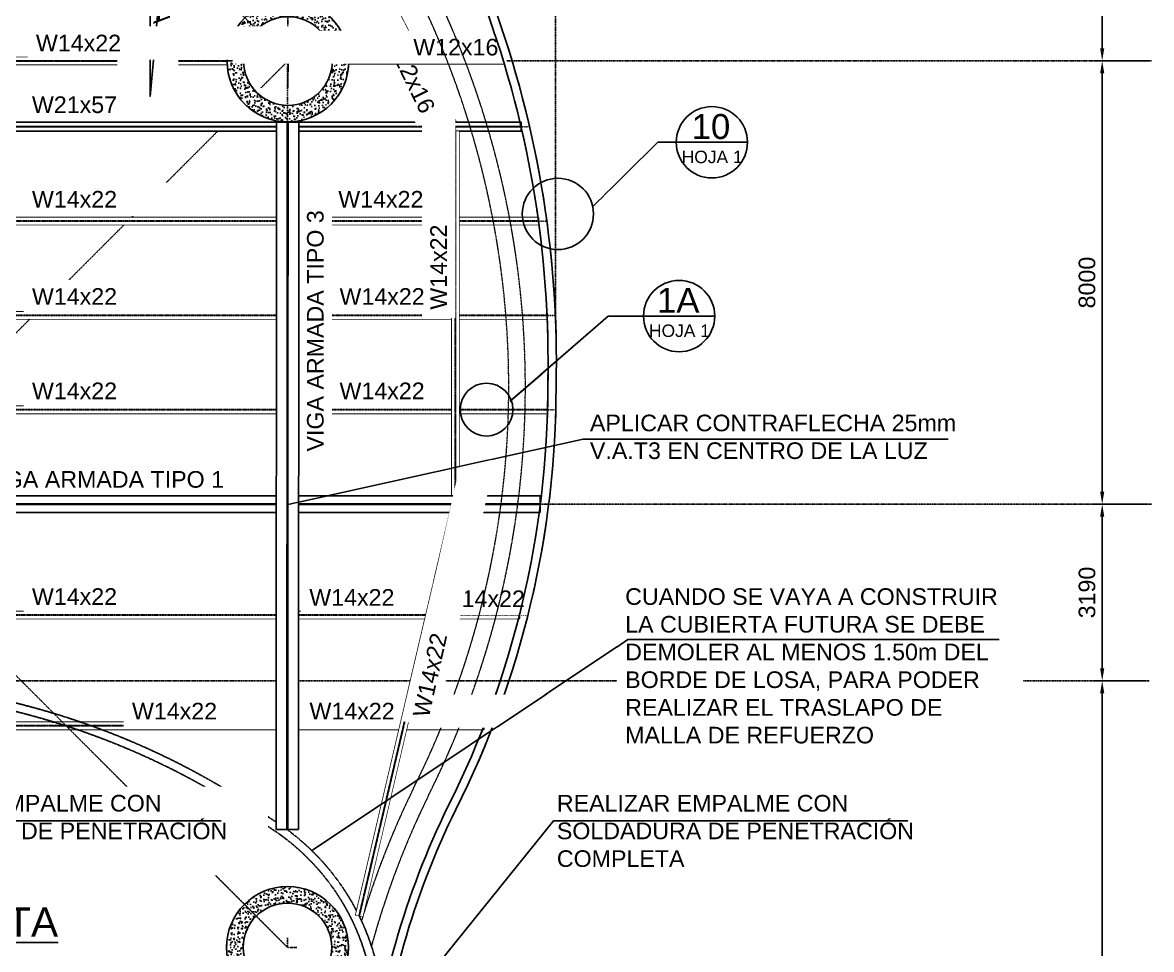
# Model space of a CAD drawing. Header units: millimetres. Extents: x 59135 to 3708801, y -250967 to 196121.
# Drawn here: x 3574813 to 3595199, y -9423 to 7307 of the extents above; entities that cross this region are included whole.
import ezdxf
from ezdxf.enums import TextEntityAlignment as Align

# ---------------------------------------------------------------- set-up
doc = ezdxf.new("R2010")
doc.units = ezdxf.units.MM
doc.header["$LTSCALE"] = 5
doc.set_wipeout_variables(frame=1)
doc.header["$PDMODE"] = 3
for name, pattern in [('ACAD_ISO10W100', [18, 12, -3, 0, -3]), ('CENTER', [2, 1.25, -0.25, 0.25, -0.25]), ('DASHDOT', [1, 0.5, -0.25, 0, -0.25]), ('HIDDEN', [0.375, 0.25, -0.125])]:
    doc.linetypes.add(name, pattern=pattern)
doc.layers.get('Defpoints').update_dxf_attribs({"color": 251})
for name, color, linetype in [('A-ejes', 251, 'ACAD_ISO10W100'), ('EE-5', 7, 'Continuous'), ('EE-ACHURADOS', 9, 'Continuous'), ('EE-CARPETA 51', 250, 'HIDDEN'), ('EE-CENTROS', 8, 'CENTER'), ('EE-COLUMNAS CONCRETO', 11, 'Continuous'), ('EE-COTAS', 1, 'Continuous'), ('EE-DETALLES', 1, 'Continuous'), ('EE-EJES', 8, 'DASHDOT'), ('EE-OCULTAS', 252, 'HIDDEN'), ('EE-TEXTO 1', 4, 'Continuous'), ('EE-TEXTO 2', 2, 'Continuous'), ('EE-V ARMADA TIPO 1', 95, 'Continuous'), ('EE-V ARMADA TIPO 3', 41, 'Continuous'), ('EE-V ARMADA TIPO 4', 130, 'Continuous'), ('EE-W12x16', 150, 'Continuous'), ('EE-W14x22', 30, 'Continuous'), ('EE-W21x57', 190, 'Continuous'), ('EST-CAMBIO SECCION VIGAS', 240, 'HIDDEN')]:
    doc.layers.add(name, color=color, linetype=linetype)
doc.styles.add('ARIAL EE', font='arial.ttf')
doc.dimstyles.new('EE 1_STANDAR', dxfattribs={"dimtxt": 2, "dimasz": 1.5, "dimexe": 1, "dimexo": 0.5, "dimgap": 0.8, "dimtad": 1, "dimdec": 0, "dimdsep": 46, "dimtxsty": 'ARIAL EE', "dimcen": 0.09, "dimclrd": 256, "dimclre": 256, "dimclrt": 2, "dimadec": 0, "dimazin": 0, "dimtfac": 1, "dimtdec": 0, "dimtofl": 0, "dimtmove": 1, "dimatfit": 2, "dimfxl": 1, "dimtolj": 1, "dimlwd": -1, "dimlwe": -1, "dimarcsym": 1})

# ---------------------------------------------------------------- blocks, each defined once
blk = doc.blocks.new('*D586')
at = {"layer": 'Defpoints', "color": 0, "transparency": 16777216}
for p in [(3594310, -4576), (3595160, -4576), (3595199, -22514)]:
    blk.add_point(p, dxfattribs=at)
at = {"layer": 'EE-COTAS', "transparency": 16777216}
for p, q in [((3595085, -4576), (3594160, -4576)), ((3594310, -22289), (3594310, -4801)), ((3595124, -22514), (3594160, -22514))]:
    blk.add_line(p, q, dxfattribs=at)
for points in [[(3594273, -4801), (3594348, -4801), (3594310, -4576)], [(3594273, -22289), (3594348, -22289), (3594310, -22514)]]:
    blk.add_solid(points, dxfattribs=at)
at = {"layer": 'EE-COTAS', "color": 2, "transparency": 16777216, "insert": (3594037, -13545), "char_height": 300, "attachment_point": 5, "rotation": 90, "style": 'ARIAL EE', "bg_fill": 3, "box_fill_scale": 1.1, "bg_fill_color": 256, "bg_fill_true_color": 13158600, "bg_fill_transparency": 0}
blk.add_mtext('\\A1;17938', dxfattribs=at)
blk = doc.blocks.new('*U122')
blk.add_lwpolyline([(-64, 5486), (63, 5486), (63, -8317), (-64, -8317)], close=True)
blk.add_wipeout([(-64, 5486), (63, 5486), (63, -8317), (-64, -8317)])
at = {"layer": 'EE-OCULTAS'}
for p, q in [((-3, -8317), (-3, 5486)), ((3, -8317), (3, 5486))]:
    blk.add_line(p, q, dxfattribs=at)
blk = doc.blocks.new('*U153')
blk.add_wipeout([(-50, 2517), (50, 2517), (50, -153), (-50, -153)])
blk.add_lwpolyline([(-50, 2517), (50, 2517), (50, -153), (-50, -153)], close=True)
blk.add_wipeout([(-50, 2517), (50, 2517), (50, -153), (-50, -153)])
at = {"layer": 'EE-OCULTAS'}
for p, q in [((-3, 2517), (-3, -153)), ((3, 2517), (3, -153))]:
    blk.add_line(p, q, dxfattribs=at)
blk = doc.blocks.new('*U245')
blk.add_wipeout([(-83, 16856), (83, 16856), (83, -7565), (-83, -7565)]).dxf.layer = 'EE-W21x57'
at = {"layer": 'EE-CENTROS'}
for points in [[(-5, -7565), (-5, 16856)], [(5, -7565), (5, 16856)]]:
    blk.add_lwpolyline(points, dxfattribs=at)
at = {"layer": 'EE-W21x57'}
blk.add_lwpolyline([(-83, 16856), (83, 16856), (83, -7565), (-83, -7565)], close=True, dxfattribs=at)
blk = doc.blocks.new('*U246')
blk.add_lwpolyline([(-64, 5486), (63, 5486), (63, -19569), (-64, -19569)], close=True)
blk.add_wipeout([(-64, 5486), (63, 5486), (63, -19569), (-64, -19569)])
at = {"layer": 'EE-OCULTAS'}
for p, q in [((-3, -19569), (-3, 5486)), ((3, -19569), (3, 5486))]:
    blk.add_line(p, q, dxfattribs=at)
blk = doc.blocks.new('*U247')
blk.add_lwpolyline([(-64, 5639), (63, 5639), (63, -19724), (-64, -19724)], close=True)
blk.add_wipeout([(-64, 5639), (63, 5639), (63, -19724), (-64, -19724)])
at = {"layer": 'EE-OCULTAS'}
for p, q in [((-3, -19724), (-3, 5639)), ((3, -19724), (3, 5639))]:
    blk.add_line(p, q, dxfattribs=at)
blk = doc.blocks.new('*U249')
blk.add_lwpolyline([(-64, 5139), (63, 5139), (63, -19225), (-64, -19225)], close=True)
blk.add_wipeout([(-64, 5139), (63, 5139), (63, -19225), (-64, -19225)])
at = {"layer": 'EE-OCULTAS'}
for p, q in [((-3, -19225), (-3, 5139)), ((3, -19225), (3, 5139))]:
    blk.add_line(p, q, dxfattribs=at)
blk = doc.blocks.new('COLUMNA CONCRETO')
at = {"layer": 'EE-ACHURADOS'}
h = blk.add_hatch(dxfattribs=at)
h.set_pattern_fill('AR-CONC', color=256)
h.set_pattern_definition([(50, (-2321747.4, -250169.48), (182.184669, -15.939086), [19.05, -209.55]), (355, (-2321747.4, -250169.48), (-35.243421, 191.056845), [15.24, -167.640584]), (100.451445, (-2321732.22, -250170.81), (146.941247, 175.117752), [16.190009, -178.090245]), (46.1842, (-2321747.4, -250118.68), (271.07904, -42.042328), [28.575, -314.325]), (96.635558, (-2321724.8, -250122.2), (237.404134, 247.426125), [24.285023, -267.135608]), (351.184151, (-2321747.4, -250118.68), (237.404134, 247.426125), [22.859967, -251.459732]), (21, (-2321722, -250131.38), (151.614391, -102.265198), [19.05, -209.55]), (326, (-2321722, -250131.38), (61.802028, 184.187966), [15.24, -167.64]), (71.451445, (-2321709.37, -250139.9), (213.416419, 81.922769), [16.190009, -178.089938]), (37.5, (-2321747.4, -250169.485), (3.0886033, 84.5550389), [0, -165.608, 0, -170.18, 0, -168.275]), (7.5, (-2321747.4, -250169.485), (66.8196625, 100.1805748), [0, -97.028, 0, -161.798, 0, -64.135]), (327.5, (-2321804.044, -250169.485), (135.5905952, -5.728744), [0, -63.5, 0, -198.12, 0, -262.89]), (317.5, (-2321829.44, -250169.48), (148.1291814, 25.426491), [0, -82.55, 0, -131.572, 0, -186.69])])
h.paths.add_polyline_path([(-1100, 0, 1), (1100, 0, 1)])
h.paths.add_polyline_path([(800, 0, -1), (-800, 0, -1)], flags=16)
at = {"layer": 'EE-COLUMNAS CONCRETO'}
for radius in [1100, 800]:
    blk.add_circle((0, 0), radius, dxfattribs=at)
at = {"layer": 'EE-EJES'}
for q in [(0, 175), (168, 0)]:
    blk.add_line((0, 0), q, dxfattribs=at)
blk = doc.blocks.new('*U244')
blk.add_lwpolyline([(-64, 5645), (63, 5645), (63, -19732), (-64, -19732)], close=True)
blk.add_wipeout([(-64, 5645), (63, 5645), (63, -19732), (-64, -19732)])
at = {"layer": 'EE-OCULTAS'}
for p, q in [((-3, -19732), (-3, 5645)), ((3, -19732), (3, 5645))]:
    blk.add_line(p, q, dxfattribs=at)
blk = doc.blocks.new('*D587')
at = {"layer": 'Defpoints', "color": 0, "transparency": 16777216}
for p in [(3594310, -1386), (3595199, -1386), (3595085, -4576)]:
    blk.add_point(p, dxfattribs=at)
at = {"layer": 'EE-COTAS', "transparency": 16777216}
for p, q in [((3595124, -1386), (3594160, -1386)), ((3594310, -4351), (3594310, -1611)), ((3595010, -4576), (3594160, -4576))]:
    blk.add_line(p, q, dxfattribs=at)
for points in [[(3594273, -1611), (3594348, -1611), (3594310, -1386)], [(3594273, -4351), (3594348, -4351), (3594310, -4576)]]:
    blk.add_solid(points, dxfattribs=at)
at = {"layer": 'EE-COTAS', "color": 2, "transparency": 16777216, "insert": (3594037, -2981), "char_height": 300, "attachment_point": 5, "rotation": 90, "style": 'ARIAL EE', "bg_fill": 3, "box_fill_scale": 1.1, "bg_fill_color": 256, "bg_fill_true_color": 13158600, "bg_fill_transparency": 0}
blk.add_mtext('\\A1;3190', dxfattribs=at)
blk = doc.blocks.new('*D588')
at = {"layer": 'Defpoints', "color": 0, "transparency": 16777216}
for p in [(3594310, 6615), (3595199, 6615), (3595199, -1386)]:
    blk.add_point(p, dxfattribs=at)
at = {"layer": 'EE-COTAS', "transparency": 16777216}
for p, q in [((3595124, 6615), (3594160, 6615)), ((3594310, -1161), (3594310, 6390)), ((3595124, -1386), (3594160, -1386))]:
    blk.add_line(p, q, dxfattribs=at)
for points in [[(3594273, 6390), (3594348, 6390), (3594310, 6615)], [(3594273, -1161), (3594348, -1161), (3594310, -1386)]]:
    blk.add_solid(points, dxfattribs=at)
at = {"layer": 'EE-COTAS', "color": 2, "transparency": 16777216, "insert": (3594037, 2614), "char_height": 300, "attachment_point": 5, "rotation": 90, "style": 'ARIAL EE', "bg_fill": 3, "box_fill_scale": 1.1, "bg_fill_color": 256, "bg_fill_true_color": 13158600, "bg_fill_transparency": 0}
blk.add_mtext('\\A1;8000', dxfattribs=at)
blk = doc.blocks.new('*D589')
at = {"layer": 'Defpoints', "color": 0, "transparency": 16777216}
for p in [(3594310, 14612), (3595199, 14612), (3595199, 6615)]:
    blk.add_point(p, dxfattribs=at)
at = {"layer": 'EE-COTAS', "transparency": 16777216}
for p, q in [((3595124, 14612), (3594160, 14612)), ((3594310, 6840), (3594310, 14387)), ((3595124, 6615), (3594160, 6615))]:
    blk.add_line(p, q, dxfattribs=at)
for points in [[(3594273, 14387), (3594348, 14387), (3594310, 14612)], [(3594273, 6840), (3594348, 6840), (3594310, 6615)]]:
    blk.add_solid(points, dxfattribs=at)
at = {"layer": 'EE-COTAS', "color": 2, "transparency": 16777216, "insert": (3594037, 10613), "char_height": 300, "attachment_point": 5, "rotation": 90, "style": 'ARIAL EE', "bg_fill": 3, "box_fill_scale": 1.1, "bg_fill_color": 256, "bg_fill_true_color": 13158600, "bg_fill_transparency": 0}
blk.add_mtext('\\A1;7998', dxfattribs=at)
blk = doc.blocks.new('*U185')
blk.add_lwpolyline([(-64, 989), (63, 989), (63, -5741), (-64, -5741)], close=True)
blk.add_wipeout([(-64, 989), (63, 989), (63, -5741), (-64, -5741)])
at = {"layer": 'EE-OCULTAS'}
for p, q in [((-3, -5741), (-3, 989)), ((3, -5741), (3, 989))]:
    blk.add_line(p, q, dxfattribs=at)
blk = doc.blocks.new('*U196')
blk.add_wipeout([(-50, 2639), (50, 2639), (50, -153), (-50, -153)])
blk.add_lwpolyline([(-50, 2639), (50, 2639), (50, -153), (-50, -153)], close=True)
blk.add_wipeout([(-50, 2639), (50, 2639), (50, -153), (-50, -153)])
at = {"layer": 'EE-OCULTAS'}
for p, q in [((-3, 2639), (-3, -153)), ((3, 2639), (3, -153))]:
    blk.add_line(p, q, dxfattribs=at)
blk = doc.blocks.new('*U220')
blk.add_wipeout([(-154, -2740), (146, -2740), (146, -14194), (-154, -14194)]).dxf.layer = 'EE-V ARMADA TIPO 1'
at = {"layer": 'EE-CENTROS'}
for p, q in [((-9, -14194), (-9, -2740)), ((0, -14194), (0, -2740))]:
    blk.add_line(p, q, dxfattribs=at)
at = {"layer": 'EE-V ARMADA TIPO 1'}
blk.add_lwpolyline([(-154, -2740), (146, -2740), (146, -14194), (-154, -14194)], close=True, dxfattribs=at)
blk = doc.blocks.new('ITEM DETALLE')
at = {"layer": 'EE-5'}
blk.add_line((-4.29, 0), (4.29, 0), dxfattribs=at)
blk.add_circle((0, 0), 4.29, dxfattribs=at)
at = {"layer": 'EE-TEXTO 1', "style": 'ARIAL EE'}
blk.add_attdef('X', text='', height=3, dxfattribs=at).set_placement((-0.11, 1.9), align=Align.MIDDLE_CENTER)
at = {"layer": 'EE-TEXTO 2', "style": 'ARIAL EE'}
blk.add_attdef('###', text='', height=1.5, dxfattribs=at).set_placement((0.04, -1.76), align=Align.MIDDLE_CENTER)
blk = doc.blocks.new('TÍTULO')
at = {"layer": 'EE-TEXTO 1', "style": 'ARIAL EE'}
blk.add_attdef('%%UTÍTULO', text='', height=3.5, dxfattribs=at).set_placement((0, 0), align=Align.MIDDLE_CENTER)
at = {"layer": 'EE-TEXTO 2', "style": 'ARIAL EE'}
for tag, p in [('SUBTÍTULO', (0, -4.24)), ('ESCALA', (0, -7.74))]:
    blk.add_attdef(tag, text='', height=2, dxfattribs=at).set_placement(p, align=Align.MIDDLE_CENTER)
blk = doc.blocks.new('*U595')
blk.add_lwpolyline([(-64, 4564), (63, 4564), (63, -18585), (-64, -18585)], close=True)
blk.add_wipeout([(-64, 4564), (63, 4564), (63, -18585), (-64, -18585)])
at = {"layer": 'EE-OCULTAS'}
for p, q in [((-3, -18585), (-3, 4564)), ((3, -18585), (3, 4564))]:
    blk.add_line(p, q, dxfattribs=at)
blk = doc.blocks.new('*U597')
blk.add_lwpolyline([(-64, 1150), (63, 1150), (63, -6481), (-64, -6481)], close=True)
blk.add_wipeout([(-64, 1150), (63, 1150), (63, -6481), (-64, -6481)])
at = {"layer": 'EE-OCULTAS'}
for p, q in [((-3, -6481), (-3, 1150)), ((3, -6481), (3, 1150))]:
    blk.add_line(p, q, dxfattribs=at)
blk = doc.blocks.new('*U594')
blk.add_wipeout([(-200, 12769), (200, 12769), (200, 0), (-200, 0)]).dxf.layer = 'EE-V ARMADA TIPO 3'
at = {"layer": 'EE-CENTROS'}
for p, q in [((-8, 0), (-8, 12769)), ((8, 0), (8, 12769))]:
    blk.add_line(p, q, dxfattribs=at)
at = {"layer": 'EE-V ARMADA TIPO 3'}
blk.add_lwpolyline([(-200, 12769), (200, 12769), (200, 0), (-200, 0)], close=True, dxfattribs=at)

msp = doc.modelspace()

# ---------------------------------------------------------------- linework, layer by layer
at = {"layer": 'EE-EJES'}
for p, q in [((3558927, 3724.1), (3584281.3, 3724.1)), ((3558772.1, 2020.8), (3584434.7, 2020.8)), ((3558765.9, 317.4), (3584442.8, 317.4)), ((3558893.6, -1386), (3584315.1, -1386)), ((3559268.4, -3386.9), (3583940.3, -3386.9))]:
    msp.add_line(p, q, dxfattribs=at)
at = {"layer": 'EE-OCULTAS'}
msp.add_line((3579605.8, 6788.1), (3579601.4, 17809.8), dxfattribs=at)

# ---------------------------------------------------------------- block references
at = {"layer": 'EE-COTAS', "xscale": 150, "yscale": 150, "zscale": 150}
msp.add_blockref('ITEM DETALLE', (3586670.2, 2008.6), dxfattribs=at).add_auto_attribs({'X': '1A', '###': 'HOJA 1'})
at = {"layer": 'EE-DETALLES', "xscale": 150, "yscale": 150, "zscale": 150}
msp.add_blockref('ITEM DETALLE', (3587261, 5145.8), dxfattribs=at).add_auto_attribs({'X': '10', '###': 'HOJA 1'})
at = {"layer": 'EE-OCULTAS'}
msp.add_blockref('COLUMNA CONCRETO', (3579597.7, -9386.9), dxfattribs=at)
at = {"layer": 'EE-TEXTO 1', "xscale": 150, "yscale": 150, "zscale": 150}
msp.add_blockref('TÍTULO', (3570484.3, -8928.5), dxfattribs=at).add_auto_attribs({'%%UTÍTULO': '%%UPLANTA FUTURA CUBIERTA', 'SUBTÍTULO': 'ESTRUCTURA METÁLICA', 'ESCALA': 'ESCALA 1 : 150'})
at = {"layer": 'EE-W12x16', "xscale": -1, "rotation": 27.59732270899998}
msp.add_blockref('*U153', (3582561.1, 5562.6), dxfattribs=at)
at = {"layer": 'EE-W14x22', "rotation": 90}
for name, p in [('*U122', (3570189.1, 6614.8)), ('*U595', (3564560.9, -5386.9))]:
    msp.add_blockref(name, p, dxfattribs=at)

# ---------------------------------------------------------------- dimensions: what is measured, and where the dimension line sits
at = {"layer": 'EE-COTAS'}
dim = msp.add_linear_dim(base=(3594310.4, -4576), p1=(3595199.2, -22513.8), p2=(3595159.7, -4576), angle=90, dimstyle='EE 1_STANDAR', override={"dimfxl": 0.0015, "dimtfill": 1}, dxfattribs=at)
dim.commit()
dim.dimension.update_dxf_attribs({"geometry": '*D586', "text_midpoint": (3594037.2, -13544.9)})

# ---------------------------------------------------------------- next in the draw order: linework, layer by layer
at = {"layer": 'A-ejes', "ltscale": 0.05}
for p, q in [((3571604.4, 14613.1), (3579606.8, 6614.2)), ((3579606.8, 6614.2), (3579601.4, -7268.9)), ((3579606.8, 6614.2), (3579601.4, -7268.9))]:
    msp.add_line(p, q, dxfattribs=at)
for points in [[(3579606.8, 6614.2), (3563603.4, 6614.8)], [(3579606.8, 6614.2), (3571602.7, -1386.8), (3579597.7, -9386.9)]]:
    msp.add_lwpolyline(points, dxfattribs=at)
at = {"layer": 'EE-CARPETA 51', "lineweight": 0}
for points in [[(3538660.8, -11749.6, 0.6589007), (3559192.3, -11917.5), (3559192.3, -11917.5, -0.4506032), (3579296.6, -7062.8, -0.2930597), (3581296.1, -11211.7, 0.08249), (3581376.3, -16111.8, 0.1450014), (3585190, -23637, -1.0767136), (3574755.6, -33621.5, 0.1886656), (3564962.3, -27481.4, 0.1062394), (3556446.5, -27511.4, 0.0636478), (3551606, -29236.4, 0.0914808), (3545759.9, -33698.3, -0.2898684)], [(3545654.9, -33590.8, -0.0910097), (3551512.3, -29115.8, -0.0637216), (3556391.9, -27369.8, -0.1065376), (3564994.3, -27334.8, -0.1886322), (3574878.8, -33535.2, 0.252717), (3574878.8, -33535.2, 1.0762705), (3585085.1, -23744.5, -0.1451045), (3581228.8, -16138.8, -0.0819526), (3581142.7, -11225.3, 0.2957737), (3579204.6, -7178.6, 0.4500968), (3559328.6, -11980.3, -0.6590495), (3538519.9, -11801.1, 0.1043286)]]:
    msp.add_lwpolyline(points, format="xyb", dxfattribs=at)
at = {"layer": 'EE-EJES'}
for p, q in [((3559239.9, 5427.5), (3583969.2, 5427.5)), ((3559843.4, -5386.9), (3583306.3, -5386.9))]:
    msp.add_line(p, q, dxfattribs=at)
for points in [[(3582631.7, 5427.5), (3581395, 7793.5)], [(3579600.3, 6610.5), (3579595.1, -7264.3)]]:
    msp.add_lwpolyline(points, dxfattribs=at)
at = {"layer": 'EE-OCULTAS'}
msp.add_line((3571561.9, -4576), (3595159.7, -4576), dxfattribs=at)
for points in [[(3538660.8, -11749.6, 0.6589007), (3559192.3, -11917.5), (3559192.3, -11917.5, -0.4506032), (3579296.6, -7062.8, -0.2930597), (3581296.1, -11211.7, 0.08249), (3581376.3, -16111.8, 0.1450014), (3585190, -23637, -1.0767136), (3574755.6, -33621.5, 0.1886656), (3564962.3, -27481.4, 0.1062394), (3556446.5, -27511.4, 0.0636478), (3551606, -29236.4, 0.0914808), (3545759.9, -33698.3, -0.2898684)], [(3545654.9, -33590.8, -0.0910097), (3551512.3, -29115.8, -0.0637216), (3556391.9, -27369.8, -0.1065376), (3564994.3, -27334.8, -0.1886322), (3574878.8, -33535.2, 0.252717), (3574878.8, -33535.2, 1.0762705), (3585085.1, -23744.5, -0.1451045), (3581228.8, -16138.8, -0.0819526), (3581142.7, -11225.3, 0.2957737), (3579204.6, -7178.6, 0.4500968), (3559328.6, -11980.3, -0.6590495), (3538519.9, -11801.1, 0.1043286)]]:
    msp.add_lwpolyline(points, format="xyb", dxfattribs=at)

# ---------------------------------------------------------------- next in the draw order: block references
at = {"layer": 'EE-W14x22', "rotation": 90}
for name, p in [('*U246', (3564560.9, 3724.1)), ('*U247', (3564560.9, 2020.8)), ('*U249', (3564560.9, -3386.9))]:
    msp.add_blockref(name, p, dxfattribs=at)
at = {"layer": 'EE-W21x57', "xscale": -1, "rotation": 270}
msp.add_blockref('*U245', (3566959.7, 5427.5), dxfattribs=at)

# ---------------------------------------------------------------- next in the draw order: texts
at = {"layer": 'EE-TEXTO 2', "color": 2, "insert": (3577473.6, 11102.9), "char_height": 300, "width": 4517.44, "attachment_point": 1, "rotation": 270, "style": 'ARIAL EE', "bg_fill": 2}
msp.add_mtext('{\\T0.85;SENTIDO DE LA VENA DEL STEEL DECK}', dxfattribs=at)
at = {"layer": 'EE-TEXTO 2', "color": 2, "insert": (3574097, -788.8), "char_height": 300, "width": 4650.833, "attachment_point": 1, "style": 'ARIAL EE', "bg_fill": 2}
msp.add_mtext('VIGA ARMADA TIPO 1', dxfattribs=at)

# ---------------------------------------------------------------- next in the draw order: dimensions: what is measured, and where the dimension line sits
at = {"layer": 'EE-COTAS'}
dim = msp.add_linear_dim(base=(3594310.4, -1385.6), p1=(3595084.7, -4576), p2=(3595199.2, -1385.6), angle=90, dimstyle='EE 1_STANDAR', override={"dimfxl": 0.0015, "dimtfill": 1}, dxfattribs=at)
dim.commit()
dim.dimension.update_dxf_attribs({"geometry": '*D587', "text_midpoint": (3594037.2, -2980.8)})

# ---------------------------------------------------------------- next in the draw order: texts
at = {"layer": 'EE-TEXTO 2', "color": 2, "char_height": 300, "width": 4650.833, "attachment_point": 1, "style": 'ARIAL EE', "bg_fill": 2}
for s, insert in [('W21x57', (3574982.4, 5974.4)), ('W14x22', (3574982.7, 4267.8)), ('W14x22', (3580514.9, 4267.8)), ('W14x22', (3574982.7, 2512.7)), ('W14x22', (3580537, 2512.7)), ('W14x22', (3574982.7, -2903.6))]:
    msp.add_mtext(s, dxfattribs=dict(at, insert=insert))

# ---------------------------------------------------------------- next in the draw order: dimensions: what is measured, and where the dimension line sits
at = {"layer": 'EE-COTAS'}
dim = msp.add_linear_dim(base=(3594310.4, 6614.5), p1=(3595199.2, -1385.6), p2=(3595199.2, 6614.5), angle=90, dimstyle='EE 1_STANDAR', override={"dimfxl": 0.0015, "dimtfill": 1}, dxfattribs=at)
dim.commit()
dim.dimension.update_dxf_attribs({"geometry": '*D588', "text_midpoint": (3594037.3, 2614.4)})

# ---------------------------------------------------------------- next in the draw order: linework, layer by layer
msp.add_lwpolyline([(3577116.5, 9381.4), (3577116.5, 5973.8), (3577265.4, 7632.9), (3577116.5, 7632.9)], dxfattribs=at)
at = {"layer": 'EE-DETALLES'}
msp.add_circle((3584480.6, 3853.3), 642.9, dxfattribs=at)
at = {"layer": 'EE-EJES'}
msp.add_lwpolyline([(3579600.3, 6610.5), (3579595.1, -7264.3)], dxfattribs=at)
at = {"layer": 'EE-OCULTAS'}
for p, q in [((3584434.7, 2020.8), (3584434.7, 17614.4)), ((3571601.4, -1385.6), (3595199.2, -1385.6))]:
    msp.add_line(p, q, dxfattribs=at)

# ---------------------------------------------------------------- next in the draw order: block references
at = {"layer": 'EE-COLUMNAS CONCRETO'}
msp.add_blockref('COLUMNA CONCRETO', (3579605.8, 6613.1), dxfattribs=at)

# ---------------------------------------------------------------- next in the draw order: texts
at = {"layer": 'EE-TEXTO 2', "color": 2, "insert": (3579991.5, -2918.8), "char_height": 300, "width": 4650.833, "attachment_point": 1, "style": 'ARIAL EE', "bg_fill": 2}
msp.add_mtext('W14x22', dxfattribs=at)

# ---------------------------------------------------------------- next in the draw order: dimensions: what is measured, and where the dimension line sits
at = {"layer": 'EE-COTAS'}
dim = msp.add_linear_dim(base=(3594310.4, 14612.2), p1=(3595199.2, 6614.5), p2=(3595199.2, 14612.2), angle=90, dimstyle='EE 1_STANDAR', override={"dimfxl": 0.0015, "dimtfill": 1}, dxfattribs=at)
dim.commit()
dim.dimension.update_dxf_attribs({"geometry": '*D589', "text_midpoint": (3594037.3, 10613.3)})

# ---------------------------------------------------------------- next in the draw order: leaders
msp.add_leader([(3585105.8, 3981.5), (3586286, 5145.8), (3586618.1, 5145.8)], dimstyle='EE 1_STANDAR', override={"dimscale": 0, "dimgap": 0.8, "dimtad": 1}, dxfattribs=at)

# ---------------------------------------------------------------- next in the draw order: linework, layer by layer
at = {"layer": 'EE-OCULTAS'}
msp.add_line((3579604.5, 6614.5), (3595199.2, 6614.5), dxfattribs=at)

# ---------------------------------------------------------------- next in the draw order: block references
at = {"layer": 'EE-W14x22', "rotation": 90}
msp.add_blockref('*U244', (3564560.9, 317.4), dxfattribs=at)

# ---------------------------------------------------------------- next in the draw order: texts
at = {"layer": 'EE-TEXTO 2', "color": 2, "char_height": 300, "width": 4650.833, "attachment_point": 1, "style": 'ARIAL EE', "bg_fill": 2}
for insert in [(3574982.7, 809.3), (3580537, 809.3)]:
    msp.add_mtext('W14x22', dxfattribs=dict(at, insert=insert))

# ---------------------------------------------------------------- next in the draw order: block references
at = {"layer": 'EE-W14x22', "xscale": -1}
msp.add_blockref('*U185', (3582629.9, 4355.6), dxfattribs=at)

# ---------------------------------------------------------------- next in the draw order: texts
at = {"layer": 'EE-TEXTO 2', "color": 2, "insert": (3579949.8, -435.3), "char_height": 300, "width": 4650.833, "attachment_point": 1, "rotation": 90, "style": 'ARIAL EE', "bg_fill": 2}
msp.add_mtext('VIGA ARMADA TIPO 3', dxfattribs=at)

# ---------------------------------------------------------------- next in the draw order: leaders
at = {"layer": 'EE-COTAS'}
for points in [[(3583614.7, 466.3), (3585387.8, 2008.6), (3586027.4, 2008.6)], [(3583636.8, 493.2), (3585387.8, 2008.6), (3586027.4, 2008.6)]]:
    msp.add_leader(points, dimstyle='EE 1_STANDAR', override={"dimscale": 0, "dimgap": 0.8, "dimtad": 1}, dxfattribs=at)

# ---------------------------------------------------------------- next in the draw order: linework, layer by layer
msp.add_circle((3583192.5, 320.3), 476.7, dxfattribs=at)
at = {"layer": 'EE-EJES'}
for points in [[(3582629.9, 5427.5), (3582629.9, -1386)], [(3582629.9, -1386), (3580891.9, -8818.7)]]:
    msp.add_lwpolyline(points, dxfattribs=at)

# ---------------------------------------------------------------- next in the draw order: texts
at = {"layer": 'EE-COTAS', "color": 2, "insert": (3585059.5, 229.8), "char_height": 300, "width": 7033.839, "attachment_point": 1, "style": 'ARIAL EE', "bg_fill": 2}
msp.add_mtext('APLICAR CONTRAFLECHA 25mm\\PV.A.T3 EN CENTRO DE LA LUZ', dxfattribs=at)

# ---------------------------------------------------------------- next in the draw order: block references
at = {"layer": 'EE-V ARMADA TIPO 1', "xscale": -1, "rotation": 270}
msp.add_blockref('*U220', (3586899.1, -1381.5), dxfattribs=at)

# ---------------------------------------------------------------- next in the draw order: texts
at = {"layer": 'EE-TEXTO 2', "color": 2, "insert": (3582475.8, 2124.1), "char_height": 300, "width": 4650.833, "attachment_point": 7, "rotation": 90, "style": 'ARIAL EE', "bg_fill": 2}
msp.add_mtext('W14x22', dxfattribs=at)
at = {"layer": 'EE-TEXTO 2', "color": 2, "insert": (3582346.9, -2943.6), "char_height": 300, "width": 4650.833, "attachment_point": 1, "style": 'ARIAL EE', "bg_fill": 2}
msp.add_mtext('W14x22', dxfattribs=at)

# ---------------------------------------------------------------- next in the draw order: texts
at = {"layer": 'EE-COTAS', "color": 2, "insert": (3585696, -2903.7), "char_height": 300, "width": 7033.839, "attachment_point": 1, "style": 'ARIAL EE', "bg_fill": 2}
msp.add_mtext('CUANDO SE VAYA A CONSTRUIR LA CUBIERTA FUTURA SE DEBE DEMOLER AL MENOS 1.50m DEL BORDE DE LOSA, PARA PODER REALIZAR EL TRASLAPO DE MALLA DE REFUERZO', dxfattribs=at)
at = {"layer": 'EE-TEXTO 2', "color": 2, "insert": (3582278.4, 5767.9), "char_height": 300, "width": 4650.833, "attachment_point": 3, "rotation": 295.8692, "style": 'ARIAL EE', "bg_fill": 2}
msp.add_mtext('W12x16', dxfattribs=at)

# ---------------------------------------------------------------- next in the draw order: block references
at = {"layer": 'EE-W12x16', "xscale": -1, "rotation": 270}
msp.add_blockref('*U196', (3580857.6, 6614.8), dxfattribs=at)

# ---------------------------------------------------------------- next in the draw order: linework, layer by layer
at = {"layer": 'EE-EJES'}
msp.add_lwpolyline([(3579605.2, 6614.8), (3583653, 6614.8)], dxfattribs=at)

# ---------------------------------------------------------------- next in the draw order: texts
at = {"layer": 'EE-TEXTO 2', "color": 2, "insert": (3583406.2, 7013.4), "char_height": 300, "width": 4650.833, "attachment_point": 3, "style": 'ARIAL EE', "bg_fill": 2}
msp.add_mtext('W12x16', dxfattribs=at)

# ---------------------------------------------------------------- next in the draw order: texts
at = {"layer": 'EE-TEXTO 2', "color": 2, "insert": (3575054.4, 7087.9), "char_height": 300, "width": 4650.833, "attachment_point": 1, "style": 'ARIAL EE', "bg_fill": 2}
msp.add_mtext('W14x22', dxfattribs=at)

# ---------------------------------------------------------------- next in the draw order: linework, layer by layer
at = {"layer": 'EE-CARPETA 51', "lineweight": 0}
for points in [[(3559203.5, -11896.4, 0.0811646), (3560093.9, -8404.4, 0.0907855), (3559677.3, -4764, -0.0805237), (3558761.5, 571, -0.1010324), (3560046.1, 8037.9, -0.0977205), (3563967.8, 14194.7, -0.2061338), (3571604.4, 17484.1, -0.2032895), (3579158.9, 14280.2, -0.1013821), (3583217.2, 7896.3, -0.0973165), (3584448, 734.2, -0.117073), (3582636.1, -6897.9, 0.0886896), (3581203.3, -11896.4)], [(3581052.4, -11896.4, -0.0889628), (3582501.7, -6831.4, 0.1171142), (3584298, 736, 0.0973407), (3583077.1, 7842.9, 0.1013821), (3579051.1, 14175.9, 0.2032895), (3571604.4, 17334.1, 0.2061422), (3564076.5, 14091.4, 0.097725), (3560185.8, 7983.4, 0.101054), (3558911.5, 574, 0.0806916), (3559821, -4720.4, -0.1619809), (3559685.9, -11065.3, -0.0196622), (3559366.8, -11896.4, -0.0196622)]]:
    msp.add_lwpolyline(points, format="xyb", dxfattribs=at)
at = {"layer": 'EE-V ARMADA TIPO 4'}
for points in [[(3581203.3, -11896.4, -0.0886896), (3582636.1, -6897.9, 0.117073), (3584448, 734.2, 0.0973165), (3583217.2, 7896.3, 0.1013821), (3579158.9, 14280.2, 0.2032895), (3571604.4, 17484.1, 0.2061338), (3563967.8, 14194.7, 0.0977205), (3560046.1, 8037.9, 0.1010324), (3558761.5, 571, 0.0802006), (3559675.5, -4763.8, -0.0907855), (3560092.1, -8404.3, -0.0811742), (3559201.5, -11896.4, -0.0811742)], [(3559365, -11896.4, 0.0797893), (3560241.7, -8414.4, 0.0907554), (3559819.1, -4720.3, -0.0803038), (3558911.5, 574, -0.101054), (3560185.8, 7983.4, -0.097725), (3564076.5, 14091.4, -0.2061422), (3571604.4, 17334.1, -0.2032895), (3579051.1, 14175.9, -0.1013821), (3583077.1, 7842.9, -0.0973407), (3584298, 736, -0.1171142), (3582501.7, -6831.4, 0.0889628), (3581052.4, -11896.4)]]:
    msp.add_lwpolyline(points, format="xyb", dxfattribs=at)
at = {"layer": 'EST-CAMBIO SECCION VIGAS', "lineweight": 0}
for points in [[(3581113.7, -9363.5, -0.0473815), (3582138.6, -6653.4, 0.3126385), (3579532.8, 11881.9, 0.0950845), (3576582.2, 14237.8, 0.0195949), (3574281.2, 15386.8, 0.2414752), (3568927.3, 15386.8, 0.0110152), (3566638.8, 14268.8, 0.0917577), (3563665.6, 11881.2, 0.0979862), (3560349.4, 6496, 0.1932287), (3560629.8, -5726.1, -0.018649), (3561458.5, -7450.4, -0.0452677), (3561789.7, -8460.8)], [(3580933.1, -8905.3, -0.0410832), (3581870, -6519.8, 0.312762), (3579308.5, 11682.6, 0.0950864), (3576447.6, 13969.7, 0.0189238), (3574116.7, 15135.9, 0.2371497), (3569091.8, 15135.9, 0.0103802), (3566781.4, 14004.9, 0.0919064), (3563889.4, 11681.3, 0.0980772), (3560630.4, 6391, 0.193234), (3560905.5, -5608, -0.0114108), (3561737.9, -7329.8, -0.0374836), (3562041, -8223.5)]]:
    msp.add_lwpolyline(points, format="xyb", dxfattribs=at)

# ---------------------------------------------------------------- next in the draw order: texts
at = {"layer": 'EE-COTAS', "color": 2, "char_height": 300, "width": 7033.839, "attachment_point": 1, "style": 'ARIAL EE', "bg_fill": 2}
for insert in [(3572060.7, -6633.6), (3584461.9, -6633.6)]:
    msp.add_mtext('REALIZAR EMPALME CON SOLDADURA DE PENETRACIÓN COMPLETA', dxfattribs=dict(at, insert=insert))
at = {"layer": 'EE-TEXTO 2', "color": 2, "insert": (3579949.8, -435.3), "char_height": 300, "width": 4650.833, "attachment_point": 1, "rotation": 90, "style": 'ARIAL EE', "bg_fill": 2}
msp.add_mtext('VIGA ARMADA TIPO 3', dxfattribs=at)
at = {"layer": 'EE-TEXTO 2', "color": 2, "insert": (3576789.3, -4971.9), "char_height": 300, "width": 4650.833, "attachment_point": 1, "style": 'ARIAL EE', "bg_fill": 2}
msp.add_mtext('W14x22', dxfattribs=at)

# ---------------------------------------------------------------- next in the draw order: texts
at = {"layer": 'EE-TEXTO 2', "color": 2, "insert": (3579995.3, -4971.9), "char_height": 300, "width": 4650.833, "attachment_point": 1, "style": 'ARIAL EE', "bg_fill": 2}
msp.add_mtext('W14x22', dxfattribs=at)

# ---------------------------------------------------------------- next in the draw order: leaders
at = {"layer": 'EE-COTAS', "annotation_type": 0, "has_hookline": 1, "hookline_direction": 0, "text_width": 6397.4}
msp.add_leader([(3570580, -5469.9), (3571998.7, -7100.9), (3572000.2, -7100.9)], dimstyle='EE 1_STANDAR', override={"dimscale": 0, "dimgap": 0.8, "dimtad": 1, "dimfxl": 0.0015, "dimtfill": 1}, dxfattribs=at)

# ---------------------------------------------------------------- next in the draw order: block references
at = {"layer": 'EE-V ARMADA TIPO 3', "rotation": 179.9756580203893}
msp.add_blockref('*U594', (3579599.9, 5510.5), dxfattribs=at)
at = {"layer": 'EE-W14x22', "xscale": -1, "rotation": 346.8390086842083}
msp.add_blockref('*U597', (3582368.3, -2505), dxfattribs=at)

# ---------------------------------------------------------------- next in the draw order: texts
at = {"layer": 'EE-TEXTO 2', "color": 2, "insert": (3581856.2, -5189.6), "char_height": 300, "width": 4650.833, "attachment_point": 1, "rotation": 77.38676, "style": 'ARIAL EE', "bg_fill": 2}
msp.add_mtext('W14x22', dxfattribs=at)

# ---------------------------------------------------------------- next in the draw order: leaders
at = {"layer": 'EE-COTAS', "annotation_type": 0, "has_hookline": 1, "hookline_direction": 0, "text_width": 6397.4}
msp.add_leader([(3581330, -10903.4), (3584399.9, -7100.9), (3584401.4, -7100.9)], dimstyle='EE 1_STANDAR', override={"dimscale": 0, "dimgap": 0.8, "dimtad": 1, "dimfxl": 0.0015, "dimtfill": 1}, dxfattribs=at)

# ---------------------------------------------------------------- next in the draw order: leaders
at = {"layer": 'EE-COTAS', "annotation_type": 0, "has_hookline": 1, "hookline_direction": 0}
for points, text_width in [([(3579611.4, -1391.1), (3584939.9, -210.4)], 6586.7), ([(3580046.6, -7628.4), (3585745.6, -3831.1), (3585747.1, -3831.1)], 6703.8)]:
    msp.add_leader(points, dimstyle='EE 1_STANDAR', override={"dimscale": 0, "dimgap": 0.8, "dimtad": 1, "dimfxl": 0.0015, "dimtfill": 1}, dxfattribs=dict(at, text_width=text_width))

doc.saveas('drawing.dxf')
